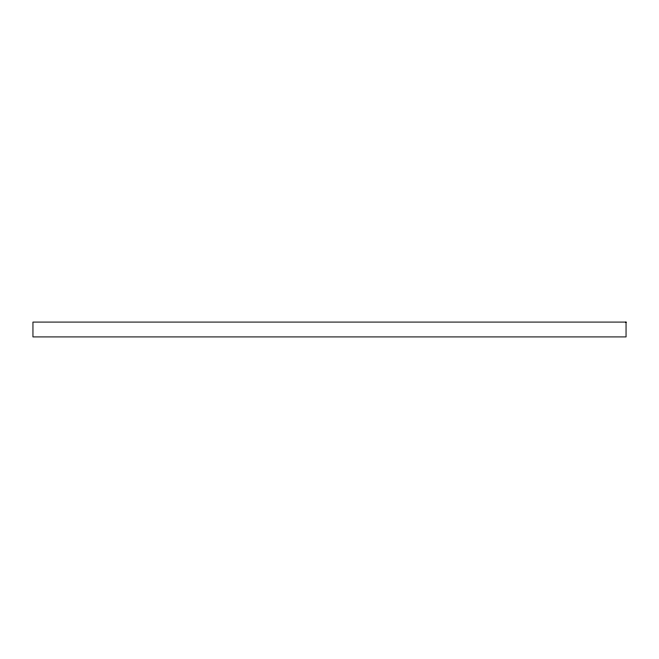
<?xml version="1.0" encoding="UTF-8"?>
<svg xmlns="http://www.w3.org/2000/svg" width="659" height="659" viewBox="0 0 659 659"><rect width="100%" height="100%" fill="white"/><g stroke="black" fill="none" stroke-linecap="round" stroke-linejoin="round"><path stroke-width="0.99" d="M626.05 322.086L32.95 322.086L32.95 336.914L626.05 336.914L626.05 322.086"/></g></svg>
